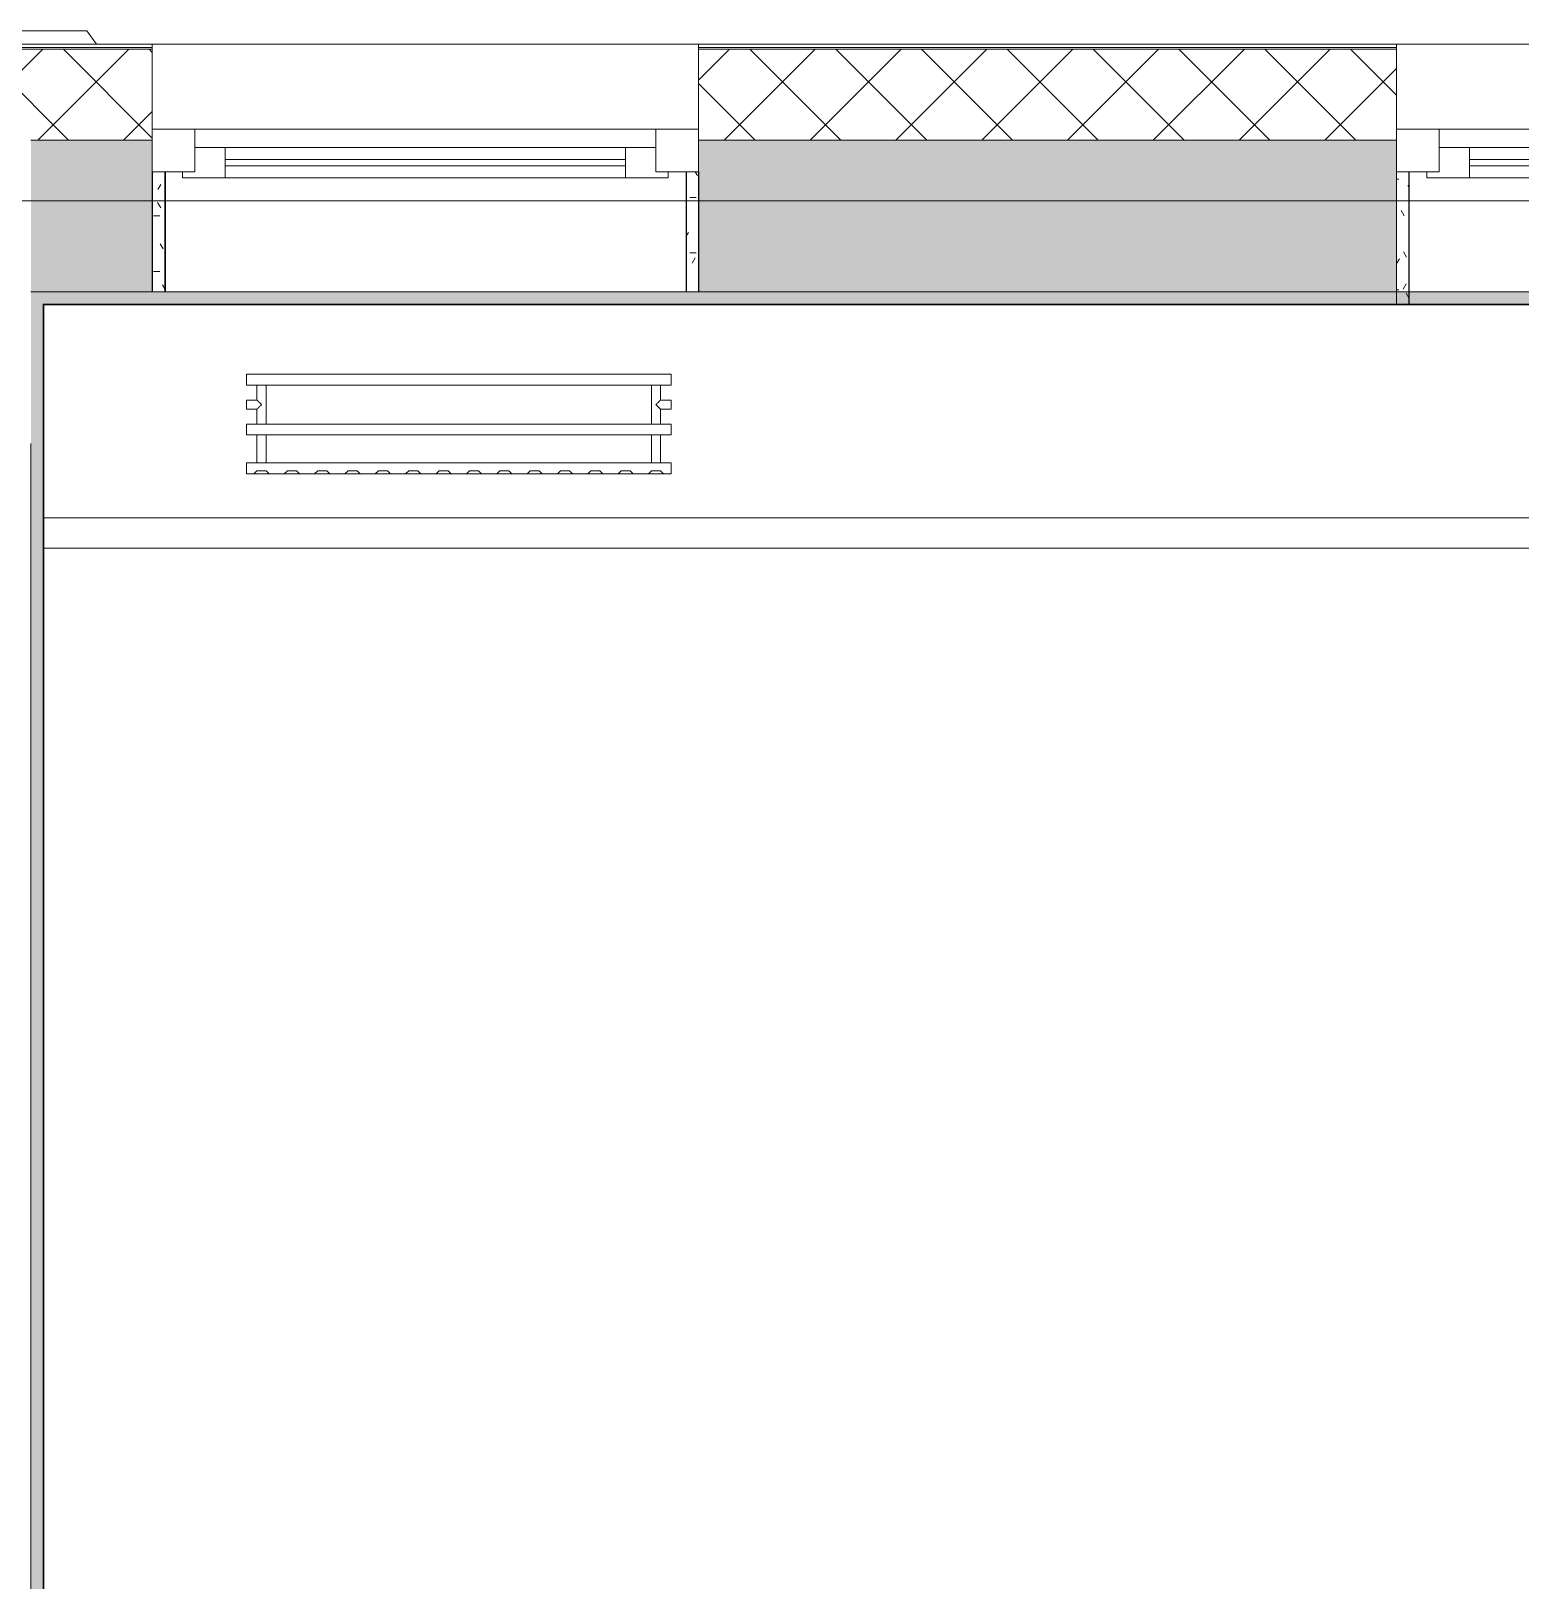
# Model space of a CAD drawing. Header units: millimetres. Extents: x -6228 to 200708, y -8553 to 29014.
# Drawn here: x 161994 to 164448, y 19027 to 21580 of the extents above; entities that cross this region are included whole.
import ezdxf

# ---------------------------------------------------------------- set-up
doc = ezdxf.new("R2010")
doc.units = ezdxf.units.MM
doc.linetypes.add('200_ШТРИХ__ш1_п0_6_', pattern=[800, 500, -300])
doc.linetypes.add('Осевая', pattern=[15875, 3175, -2381.25, 7937.5, -2381.25])
for name, color, linetype, lineweight in [('A-DETL-MBND-1', 7, '200_ШТРИХ__ш1_п0_6_', 9), ('A-GLAZ-2', 7, 'Continuous', 9), ('A-WALL-3', 7, 'Continuous', 9), ('A-WALL-4', 7, 'Continuous', 13), ('I-WALL-6', 7, 'Continuous', 9), ('M-EQPM-2', 7, 'Continuous', 9), ('Оси-2', 7, 'Осевая', 9)]:
    doc.layers.add(name, color=color, linetype=linetype, lineweight=lineweight)
doc.layers.add('I-WALL-8', color=9, linetype='Continuous', lineweight=9, true_color=0x808080)
pattern_1 = [(0, (50944.32, 0), (121.92, 30.48), [10.058, -81.382, 10.058, -81.382, -487.68]), (0, (50944.32, 0), (121.92, 30.48), [-182.88, 10.058, -172.822, 10.058, -81.382, -213.36]), (0, (50944.32, 0), (121.92, 30.48), [-457.2, 10.058, -50.902, 10.058, -142.342]), (120, (50990.04, 15.24), (-87.356454, 90.345817), [10.058, -81.382, 10.058, -81.382, -487.68]), (120, (50990.04, 15.24), (-87.356454, 90.345817), [-182.88, 10.058, -172.822, 10.058, -81.382, -213.36]), (120, (50990.04, 15.24), (-87.356454, 90.345817), [-457.2, 10.058, -50.902, 10.058, -142.342]), (240, (51005.28, 76.2), (-34.563546, -120.825817), [10.058, -81.382, 10.058, -81.382, -487.68]), (240, (51005.28, 76.2), (-34.563546, -120.825817), [-182.88, 10.058, -172.822, 10.058, -81.382, -213.36]), (240, (51005.28, 76.2), (-34.563546, -120.825817), [-457.2, 10.058, -50.902, 10.058, -142.342])]

# ---------------------------------------------------------------- blocks, each defined once
blk = doc.blocks.new('120_Окно_СКБ_1Ст - 120_Окно_СКБ_1Ст 900х2500_h_ с форточкой-V161-План зашивки приборов отопления в осях 2 этажа 23-33')
at = {"layer": 'A-GLAZ-2'}
for p, q in [((-450, -127), (-450, -57)), ((-450, -57), (-380, -57)), ((450, -57), (-450, -57)), ((-380, -57), (-380, -127)), ((380, -127), (380, -57)), ((380, -57), (450, -57)), ((450, -57), (450, -127)), ((380, -87), (-380, -87)), ((-380, -87), (-380, -127)), ((-330, -137), (-330, -87)), ((330, -137), (330, -87)), ((380, -127), (380, -87)), ((-380, -127), (-450, -127)), ((-429.6, -127), (-400, -127)), ((-380, -127), (-400, -127)), ((-400, -127), (-400, -137)), ((-330, -107), (330, -107)), ((330, -117), (-330, -117)), ((450, -127), (380, -127)), ((400, -127), (380, -127)), ((400, -127), (430.4, -127)), ((400, -137), (400, -127)), ((-400, -137), (400, -137)), ((400, -137), (-400, -137))]:
    blk.add_line(p, q, dxfattribs=at)
blk = doc.blocks.new('120_Окно_СКБ_2Ст_Фрамуга сверху - 120_Окно_СКБ_2Ст_2300х2500_h_ ДОО-23103760-План зашивки приборов отопления в осях 2 этажа 23-33')
at = {"layer": 'A-GLAZ-2'}
for p, q in [((-1150, -127), (-1150, -57)), ((-1150, -57), (-1080, -57)), ((1150, -57), (-1150, -57)), ((-1080, -57), (-1080, -127)), ((-1080, -57), (1080, -57)), ((520, -127), (520, -57)), ((520, -57), (590, -57)), ((590, -57), (590, -127)), ((1080, -127), (1080, -57)), ((1080, -57), (1150, -57)), ((1150, -57), (1150, -127)), ((520, -87), (-1080, -87)), ((-1080, -87), (-1080, -127)), ((-1030, -137), (-1030, -87)), ((470, -137), (470, -87)), ((520, -127), (520, -87)), ((1080, -87), (590, -87)), ((590, -87), (590, -127)), ((640, -137), (640, -87)), ((1030, -137), (1030, -87)), ((1080, -127), (1080, -87)), ((-1080, -127), (-1150, -127)), ((-1130, -127), (-1100, -127)), ((-1080, -127), (-1100, -127)), ((-1100, -127), (-1100, -137)), ((-1030, -107), (470, -107)), ((470, -117), (-1030, -117)), ((590, -127), (520, -127)), ((540, -127), (520, -127)), ((540, -127), (570, -127)), ((540, -127), (570, -127)), ((540, -137), (540, -127)), ((590, -127), (570, -127)), ((570, -127), (570, -137)), ((640, -107), (1030, -107)), ((1030, -117), (640, -117)), ((1150, -127), (1080, -127)), ((1100, -127), (1080, -127)), ((1100, -127), (1130, -127)), ((1100, -137), (1100, -127)), ((-1100, -137), (540, -137)), ((540, -137), (-1100, -137)), ((570, -137), (1100, -137)), ((1100, -137), (570, -137))]:
    blk.add_line(p, q, dxfattribs=at)
blk = doc.blocks.new('radiator_prado_classic_z_tip_30_po exemplyaru - Classic Z Тип 30-300-31134001-План зашивки приборов отопления в осях 2 этажа 23-33')
at = {"layer": 'M-EQPM-2'}
for p, q in [((0, 228), (0, 210)), ((700, 228), (0, 228)), ((0, 210), (0, 228)), ((0, 228), (12.5, 228)), ((0, 210), (700, 210)), ((17.5, 210), (0, 210)), ((12.5, 228), (37.5, 228)), ((37.5, 228), (12.5, 228)), ((12.5, 228), (37.5, 228)), ((12.5, 228), (17.5, 223)), ((12.5, 228), (17.5, 223)), ((32.5, 223), (17.5, 223)), ((17.5, 223), (32.5, 223)), ((17.5, 210), (17.5, 164)), ((17.5, 210), (17.5, 164)), ((17.8, 210), (17.5, 210)), ((17.5, 210), (32.5, 210)), ((17.8, 210), (17.5, 210)), ((17.5, 210), (19.7, 210)), ((23.1, 210), (17.8, 210)), ((26.9, 210), (17.8, 210)), ((31.5, 210), (18.5, 210)), ((19.7, 210), (28.8, 210)), ((30.3, 210), (23.1, 210)), ((32.5, 210), (26.9, 210)), ((28.8, 210), (32.5, 210)), ((32.5, 210), (30.3, 210)), ((32.5, 223), (37.5, 228)), ((37.5, 228), (32.5, 223)), ((32.5, 164), (32.5, 210)), ((32.5, 164), (32.5, 210)), ((667.5, 210), (32.5, 210)), ((37.6, 228), (62.5, 228)), ((62.5, 228), (87.5, 228)), ((87.5, 228), (62.5, 228)), ((62.5, 228), (87.5, 228)), ((62.5, 228), (67.5, 223)), ((62.5, 228), (67.5, 223)), ((82.5, 223), (67.5, 223)), ((67.5, 223), (82.5, 223)), ((82.5, 223), (87.5, 228)), ((87.5, 228), (82.5, 223)), ((87.5, 228), (112.5, 228)), ((112.5, 228), (137.5, 228)), ((137.5, 228), (112.5, 228)), ((112.5, 228), (137.5, 228)), ((112.5, 228), (117.5, 223)), ((112.5, 228), (117.5, 223)), ((132.5, 223), (117.5, 223)), ((117.5, 223), (132.5, 223)), ((132.5, 223), (137.5, 228)), ((137.5, 228), (132.5, 223)), ((137.5, 228), (162.5, 228)), ((162.5, 228), (187.5, 228)), ((187.5, 228), (162.5, 228)), ((162.5, 228), (187.5, 228)), ((162.5, 228), (167.5, 223)), ((162.5, 228), (167.5, 223)), ((182.5, 223), (167.5, 223)), ((167.5, 223), (182.5, 223)), ((182.5, 223), (187.5, 228)), ((187.5, 228), (182.5, 223)), ((187.5, 228), (212.5, 228)), ((212.5, 228), (237.5, 228)), ((237.5, 228), (212.5, 228)), ((212.5, 228), (237.5, 228)), ((212.5, 228), (217.5, 223)), ((212.5, 228), (217.5, 223)), ((232.5, 223), (217.5, 223)), ((217.5, 223), (232.5, 223)), ((232.5, 223), (237.5, 228)), ((237.5, 228), (232.5, 223)), ((237.5, 228), (262.5, 228)), ((262.5, 228), (287.5, 228)), ((287.5, 228), (262.5, 228)), ((262.5, 228), (287.5, 228)), ((262.5, 228), (267.5, 223)), ((262.5, 228), (267.5, 223)), ((282.5, 223), (267.5, 223)), ((267.5, 223), (282.5, 223)), ((282.5, 223), (287.5, 228)), ((287.5, 228), (282.5, 223)), ((287.5, 228), (312.5, 228)), ((312.5, 228), (337.5, 228)), ((337.5, 228), (312.5, 228)), ((312.5, 228), (337.5, 228)), ((312.5, 228), (317.5, 223)), ((312.5, 228), (317.5, 223)), ((332.5, 223), (317.5, 223)), ((317.5, 223), (332.5, 223)), ((332.5, 223), (337.5, 228)), ((337.5, 228), (332.5, 223)), ((337.5, 228), (362.5, 228)), ((362.5, 228), (387.5, 228)), ((387.5, 228), (362.5, 228)), ((362.5, 228), (387.5, 228)), ((362.5, 228), (367.5, 223)), ((362.5, 228), (367.5, 223)), ((382.5, 223), (367.5, 223)), ((367.5, 223), (382.5, 223)), ((382.5, 223), (387.5, 228)), ((387.5, 228), (382.5, 223)), ((387.5, 228), (412.5, 228)), ((412.5, 228), (437.5, 228)), ((437.5, 228), (412.5, 228)), ((412.5, 228), (437.5, 228)), ((412.5, 228), (417.5, 223)), ((412.5, 228), (417.5, 223)), ((432.5, 223), (417.5, 223)), ((417.5, 223), (432.5, 223)), ((432.5, 223), (437.5, 228)), ((437.5, 228), (432.5, 223)), ((437.5, 228), (462.5, 228)), ((462.5, 228), (487.5, 228)), ((487.5, 228), (462.5, 228)), ((462.5, 228), (487.5, 228)), ((462.5, 228), (467.5, 223)), ((462.5, 228), (467.5, 223)), ((482.5, 223), (467.5, 223)), ((467.5, 223), (482.5, 223)), ((482.5, 223), (487.5, 228)), ((487.5, 228), (482.5, 223)), ((487.5, 228), (512.5, 228)), ((512.5, 228), (537.5, 228)), ((537.5, 228), (512.5, 228)), ((512.5, 228), (537.5, 228)), ((512.5, 228), (517.5, 223)), ((512.5, 228), (517.5, 223)), ((532.5, 223), (517.5, 223)), ((517.5, 223), (532.5, 223)), ((532.5, 223), (537.5, 228)), ((537.5, 228), (532.5, 223)), ((537.5, 228), (562.5, 228)), ((562.5, 228), (587.5, 228)), ((587.5, 228), (562.5, 228)), ((562.5, 228), (587.5, 228)), ((562.5, 228), (567.5, 223)), ((562.5, 228), (567.5, 223)), ((582.5, 223), (567.5, 223)), ((567.5, 223), (582.5, 223)), ((582.5, 223), (587.5, 228)), ((587.5, 228), (582.5, 223)), ((587.5, 228), (612.5, 228)), ((612.5, 228), (637.5, 228)), ((637.5, 228), (612.5, 228)), ((612.5, 228), (637.5, 228)), ((612.5, 228), (617.5, 223)), ((612.5, 228), (617.5, 223)), ((632.5, 223), (617.5, 223)), ((617.5, 223), (632.5, 223)), ((632.5, 223), (637.5, 228)), ((637.5, 228), (632.5, 223)), ((637.5, 228), (662.5, 228)), ((662.5, 228), (687.5, 228)), ((687.5, 228), (662.5, 228)), ((662.5, 228), (687.5, 228)), ((662.5, 228), (667.5, 223)), ((662.5, 228), (667.5, 223)), ((682.5, 223), (667.5, 223)), ((667.5, 223), (682.5, 223)), ((667.5, 210), (667.5, 164)), ((667.5, 210), (667.5, 164)), ((669.7, 210), (667.5, 210)), ((667.5, 210), (682.5, 210)), ((682.5, 210), (667.5, 210)), ((667.5, 210), (667.8, 210)), ((667.8, 210), (668.5, 210)), ((668.5, 210), (682.5, 210)), ((681.5, 210), (668.5, 210)), ((682.5, 210), (669.7, 210)), ((682.5, 223), (687.5, 228)), ((687.5, 228), (682.5, 223)), ((682.5, 164), (682.5, 210)), ((682.5, 164), (682.5, 210)), ((700, 210), (682.5, 210)), ((687.5, 228), (700, 228)), ((700, 210), (700, 228)), ((700, 228), (700, 210)), ((700, 164), (0, 164)), ((0, 164), (0, 146)), ((0, 146), (0, 164)), ((0, 164), (17.5, 164)), ((17.8, 164), (17.5, 164)), ((17.5, 164), (32.2, 164)), ((17.8, 164), (17.5, 164)), ((17.5, 164), (32.5, 164)), ((25, 164), (17.8, 164)), ((32.5, 164), (17.8, 164)), ((18.5, 164), (31.5, 164)), ((31.5, 164), (25, 164)), ((32.5, 164), (31.5, 164)), ((32.2, 164), (32.5, 164)), ((32.5, 164), (667.5, 164)), ((682.2, 164), (667.5, 164)), ((667.5, 164), (682.5, 164)), ((682.5, 164), (667.5, 164)), ((667.5, 164), (673.1, 164)), ((668.5, 164), (681.5, 164)), ((673.1, 164), (682.5, 164)), ((682.5, 164), (682.2, 164)), ((682.5, 164), (700, 164)), ((700, 146), (700, 164)), ((700, 164), (700, 146)), ((0, 146), (700, 146)), ((17.5, 146), (0, 146)), ((17.5, 146), (17.5, 121.5)), ((17.5, 146), (17.5, 121.5)), ((17.5, 146), (19.7, 146)), ((25, 146), (17.5, 146)), ((17.5, 146), (32.2, 146)), ((32.5, 146), (17.5, 146)), ((31.5, 146), (18.5, 146)), ((19.7, 146), (26.9, 146)), ((31.5, 146), (25, 146)), ((26.9, 146), (32.5, 146)), ((32.5, 146), (31.5, 146)), ((32.2, 146), (32.5, 146)), ((32.5, 82), (32.5, 146)), ((32.5, 82), (32.5, 146)), ((667.5, 146), (32.5, 146)), ((667.5, 146), (667.5, 82)), ((667.5, 146), (667.5, 82)), ((667.5, 146), (668.5, 146)), ((682.5, 146), (667.5, 146)), ((667.5, 146), (682.5, 146)), ((680.3, 146), (667.5, 146)), ((668.5, 146), (671.2, 146)), ((681.5, 146), (668.5, 146)), ((671.2, 146), (681.5, 146)), ((682.5, 146), (680.3, 146)), ((681.5, 146), (682.5, 146)), ((682.5, 121.5), (682.5, 146)), ((682.5, 121.5), (682.5, 146)), ((700, 146), (682.5, 146)), ((17.5, 121.5), (0, 121.5)), ((17.5, 121.5), (0, 121.5)), ((0, 121.5), (0, 121.2)), ((0, 106.5), (0, 121.5)), ((0, 121.2), (0, 112.1)), ((0, 121.2), (0, 120.5)), ((0, 120.5), (0, 121.2)), ((0, 121.2), (0, 121.2)), ((0, 120.5), (0, 119.3)), ((0, 119.3), (0, 120.5)), ((0, 119.3), (0, 117.8)), ((0, 117.8), (0, 119.3)), ((0, 117.8), (0, 115.9)), ((0, 115.9), (0, 117.8)), ((0, 115.9), (0, 114)), ((0, 114), (0, 115.9)), ((0, 114), (0, 112.1)), ((0, 112.1), (0, 114)), ((0, 112.1), (0, 106.8)), ((0, 112.1), (0, 110.2)), ((0, 110.2), (0, 112.1)), ((0, 110.2), (0, 108.7)), ((0, 108.7), (0, 110.2)), ((0, 108.7), (0, 106.8)), ((0, 106.8), (0, 108.7)), ((0, 106.8), (0, 106.5)), ((0, 106.8), (0, 106.8)), ((0, 106.5), (17.5, 106.5)), ((0, 106.5), (17.5, 106.5)), ((17.5, 106.5), (17.5, 82)), ((17.5, 106.5), (17.5, 82)), ((700, 121.5), (682.5, 121.5)), ((700, 121.5), (682.5, 121.5)), ((682.5, 82), (682.5, 106.5)), ((682.5, 106.5), (700, 106.5)), ((682.5, 82), (682.5, 106.5)), ((682.5, 106.5), (700, 106.5)), ((700, 121.5), (700, 106.5)), ((700, 121.2), (700, 121.5)), ((700, 121.5), (700, 121.2)), ((700, 121.2), (700, 121.5)), ((700, 120.5), (700, 121.2)), ((700, 121.2), (700, 106.8)), ((700, 112.1), (700, 121.2)), ((700, 106.8), (700, 120.5)), ((700, 106.8), (700, 112.1)), ((700, 106.5), (700, 106.8)), ((700, 106.8), (700, 106.5)), ((700, 106.5), (700, 106.8)), ((700, 82), (0, 82)), ((0, 82), (0, 64)), ((0, 64), (0, 82)), ((0, 82), (17.5, 82)), ((32.5, 82), (17.5, 82)), ((17.5, 82), (23.1, 82)), ((17.8, 82), (17.5, 82)), ((17.5, 82), (32.5, 82)), ((32.5, 82), (17.8, 82)), ((18.5, 82), (31.5, 82)), ((23.1, 82), (32.2, 82)), ((32.2, 82), (32.5, 82)), ((32.5, 82), (667.5, 82)), ((669.7, 82), (667.5, 82)), ((667.5, 82), (682.5, 82)), ((682.5, 82), (667.5, 82)), ((667.5, 82), (682.5, 82)), ((668.5, 82), (681.5, 82)), ((682.5, 82), (669.7, 82)), ((682.5, 82), (700, 82)), ((700, 64), (700, 82)), ((700, 82), (700, 64)), ((700, 64), (0, 64)), ((0, 64), (700, 64))]:
    blk.add_line(p, q, dxfattribs=at)
for points, knots in [([(17.8, 121.2), (17.7, 121.3), (17.7, 121.3), (17.5, 121.5), (17.5, 121.5), (17.5, 121.5)], [0.8571429, 0.8571429, 0.8571429, 0.8571429, 0.8928571, 0.9285714, 1, 1, 1, 1]), ([(17.5, 121.5), (17.5, 121.5), (17.5, 121.5), (17.7, 121.3), (17.7, 121.3), (17.8, 121.2)], [0, 0, 0, 0, 0.0714286, 0.1071429, 0.1428571, 0.1428571, 0.1428571, 0.1428571]), ([(17.5, 121.5), (17.5, 121.5), (17.5, 121.5), (17.7, 121.3), (17.7, 121.3), (17.8, 121.2)], [0, 0, 0, 0, 0.0714286, 0.1071429, 0.1428571, 0.1428571, 0.1428571, 0.1428571]), ([(25, 114), (24.5, 114.5), (23.6, 115.4), (22.4, 116.6), (21.6, 117.4), (21.1, 117.9), (20.8, 118.2), (20.5, 118.5), (20.2, 118.8), (19.8, 119.1), (19.6, 119.4), (19.3, 119.7), (19, 120), (18.7, 120.3), (18.5, 120.5), (18.3, 120.7), (18.1, 120.9), (17.9, 121.1), (17.8, 121.2), (17.7, 121.3), (17.5, 121.5), (17.5, 121.5), (17.5, 121.5)], [0, 0, 0, 0, 0.142857, 0.285714, 0.357143, 0.392857, 0.428571, 0.464286, 0.5, 0.535714, 0.571429, 0.607143, 0.642857, 0.678571, 0.714286, 0.75, 0.785714, 0.821429, 0.857143, 0.892857, 0.928571, 1, 1, 1, 1]), ([(17.5, 106.5), (17.5, 106.5), (17.5, 106.5), (17.7, 106.7), (17.8, 106.8), (17.9, 106.9), (18.1, 107.1), (18.3, 107.3), (18.5, 107.5), (18.7, 107.7), (19, 108), (19.3, 108.3), (19.6, 108.6), (19.8, 108.9), (20.3, 109.3), (20.7, 109.7), (21.1, 110.1), (21.6, 110.6), (22.4, 111.4), (23.6, 112.6), (24.5, 113.5), (25, 114)], [0, 0, 0, 0, 0.071429, 0.107143, 0.142857, 0.178571, 0.214286, 0.25, 0.285714, 0.321429, 0.357143, 0.392857, 0.428571, 0.464286, 0.5, 0.571429, 0.607143, 0.642857, 0.714286, 0.857143, 1, 1, 1, 1]), ([(17.5, 106.5), (17.5, 106.5), (17.5, 106.5), (17.7, 106.7), (17.7, 106.7), (17.8, 106.8)], [0, 0, 0, 0, 0.0714286, 0.1071429, 0.1428571, 0.1428571, 0.1428571, 0.1428571]), ([(17.8, 106.8), (17.7, 106.7), (17.7, 106.7), (17.5, 106.5), (17.5, 106.5), (17.5, 106.5)], [0.8571429, 0.8571429, 0.8571429, 0.8571429, 0.8928571, 0.9285714, 1, 1, 1, 1]), ([(17.8, 106.8), (17.7, 106.7), (17.7, 106.7), (17.5, 106.5), (17.5, 106.5), (17.5, 106.5)], [0.8571429, 0.8571429, 0.8571429, 0.8571429, 0.8928571, 0.9285714, 1, 1, 1, 1]), ([(22.1, 111.1), (21.9, 110.9), (21.6, 110.6), (21.1, 110.1), (20.8, 109.8), (20.5, 109.5), (20.2, 109.2), (19.8, 108.9), (19.6, 108.6), (19.3, 108.3), (19, 108), (18.7, 107.7), (18.5, 107.5), (18.3, 107.3), (18.1, 107.1), (17.9, 106.9), (17.8, 106.8), (17.8, 106.8)], [0.2857143, 0.2857143, 0.2857143, 0.2857143, 0.3571429, 0.3928571, 0.4285714, 0.4642857, 0.5, 0.5357143, 0.5714286, 0.6071429, 0.6428571, 0.6785714, 0.7142857, 0.75, 0.7857143, 0.8214286, 0.8571429, 0.8571429, 0.8571429, 0.8571429]), ([(17.8, 106.8), (17.8, 106.8), (17.9, 106.9), (18.1, 107.1), (18.3, 107.3), (18.5, 107.5), (18.7, 107.7), (19, 108), (19.3, 108.3), (19.6, 108.6), (19.9, 108.8), (20.3, 109.3), (20.6, 109.6), (20.8, 109.8)], [0.1428571, 0.1428571, 0.1428571, 0.1428571, 0.1785714, 0.2142857, 0.25, 0.2857143, 0.3214286, 0.3571429, 0.3928571, 0.4285714, 0.4642857, 0.5, 0.5714286, 0.5714286, 0.5714286, 0.5714286]), ([(19.6, 119.4), (19.7, 119.3), (19.9, 119.2), (20.3, 118.7), (20.6, 118.4), (20.8, 118.2)], [0.4285714, 0.4285714, 0.4285714, 0.4285714, 0.4642857, 0.5, 0.5714286, 0.5714286, 0.5714286, 0.5714286]), ([(19.6, 119.4), (19.7, 119.3), (19.8, 119.1), (20.3, 118.7), (20.6, 118.4), (20.8, 118.2)], [0.4285714, 0.4285714, 0.4285714, 0.4285714, 0.4642857, 0.5, 0.5714286, 0.5714286, 0.5714286, 0.5714286]), ([(22.1, 116.9), (21.9, 117.1), (21.6, 117.4), (21.1, 117.9), (20.9, 118.1), (20.8, 118.2)], [0.2857143, 0.2857143, 0.2857143, 0.2857143, 0.3571429, 0.3928571, 0.4285714, 0.4285714, 0.4285714, 0.4285714]), ([(20.8, 118.2), (20.9, 118.1), (21.1, 117.9), (21.6, 117.4), (21.9, 117.1), (22.1, 116.9)], [0.5714286, 0.5714286, 0.5714286, 0.5714286, 0.6071429, 0.6428571, 0.7142857, 0.7142857, 0.7142857, 0.7142857]), ([(20.8, 118.2), (20.9, 118.1), (21.1, 117.9), (21.6, 117.4), (21.9, 117.1), (22.1, 116.9)], [0.5714286, 0.5714286, 0.5714286, 0.5714286, 0.6071429, 0.6428571, 0.7142857, 0.7142857, 0.7142857, 0.7142857]), ([(20.8, 109.8), (20.9, 109.9), (21.1, 110.1), (21.6, 110.6), (21.9, 110.9), (22.1, 111.1)], [0.5714286, 0.5714286, 0.5714286, 0.5714286, 0.6071429, 0.6428571, 0.7142857, 0.7142857, 0.7142857, 0.7142857]), ([(22.1, 111.1), (21.9, 110.9), (21.6, 110.6), (21.1, 110.1), (20.9, 109.9), (20.8, 109.8)], [0.2857143, 0.2857143, 0.2857143, 0.2857143, 0.3571429, 0.3928571, 0.4285714, 0.4285714, 0.4285714, 0.4285714]), ([(675, 114), (675.5, 114.5), (676.4, 115.4), (677.6, 116.6), (678.4, 117.4), (678.9, 117.9), (679.2, 118.2), (679.5, 118.5), (679.8, 118.8), (680.1, 119.2), (680.4, 119.4), (680.7, 119.7), (681, 120), (681.3, 120.3), (681.5, 120.5), (681.7, 120.7), (681.9, 120.9), (682.1, 121.1), (682.2, 121.2), (682.3, 121.3), (682.5, 121.5), (682.5, 121.5), (682.5, 121.5)], [0, 0, 0, 0, 0.142857, 0.285714, 0.357143, 0.392857, 0.428571, 0.464286, 0.5, 0.535714, 0.571429, 0.607143, 0.642857, 0.678571, 0.714286, 0.75, 0.785714, 0.821429, 0.857143, 0.892857, 0.928571, 1, 1, 1, 1]), ([(682.5, 106.5), (682.5, 106.5), (682.5, 106.5), (682.3, 106.7), (682.2, 106.8), (682.1, 106.9), (681.9, 107.1), (681.7, 107.3), (681.5, 107.5), (681.3, 107.7), (681, 108), (680.7, 108.3), (680.4, 108.6), (680.1, 108.8), (679.7, 109.3), (679.3, 109.7), (678.9, 110.1), (678.4, 110.6), (677.6, 111.4), (676.4, 112.6), (675.5, 113.5), (675, 114)], [0, 0, 0, 0, 0.071429, 0.107143, 0.142857, 0.178571, 0.214286, 0.25, 0.285714, 0.321429, 0.357143, 0.392857, 0.428571, 0.464286, 0.5, 0.571429, 0.607143, 0.642857, 0.714286, 0.857143, 1, 1, 1, 1]), ([(682.2, 121.2), (682.2, 121.2), (682.1, 121.1), (681.9, 120.9), (681.7, 120.7), (681.5, 120.5), (681.3, 120.3), (681, 120), (680.7, 119.7), (680.4, 119.4), (680.1, 119.2), (679.7, 118.7), (679.3, 118.3), (678.9, 117.9), (678.4, 117.4), (677.6, 116.6), (676.9, 115.9), (676.4, 115.4)], [0.1428571, 0.1428571, 0.1428571, 0.1428571, 0.1785714, 0.2142857, 0.25, 0.2857143, 0.3214286, 0.3571429, 0.3928571, 0.4285714, 0.4642857, 0.5, 0.5714286, 0.6071429, 0.6428571, 0.7142857, 0.8571429, 0.8571429, 0.8571429, 0.8571429]), ([(676.4, 115.4), (676.9, 115.9), (677.6, 116.6), (678.4, 117.4), (678.9, 117.9), (679.2, 118.2), (679.5, 118.5), (679.8, 118.8), (680.1, 119.2), (680.4, 119.4), (680.7, 119.7), (681, 120), (681.3, 120.3), (681.5, 120.5), (681.7, 120.7), (681.9, 120.9), (682.1, 121.1), (682.2, 121.2), (682.2, 121.2)], [0.1428571, 0.1428571, 0.1428571, 0.1428571, 0.2857143, 0.3571429, 0.3928571, 0.4285714, 0.4642857, 0.5, 0.5357143, 0.5714286, 0.6071429, 0.6428571, 0.6785714, 0.7142857, 0.75, 0.7857143, 0.8214286, 0.8571429, 0.8571429, 0.8571429, 0.8571429]), ([(679.2, 118.2), (679.1, 118.1), (678.9, 117.9), (678.4, 117.4), (678.1, 117.1), (677.9, 116.9)], [0.5714286, 0.5714286, 0.5714286, 0.5714286, 0.6071429, 0.6428571, 0.7142857, 0.7142857, 0.7142857, 0.7142857]), ([(677.9, 111.1), (678.1, 110.9), (678.4, 110.6), (678.9, 110.1), (679.2, 109.8), (679.5, 109.5), (679.8, 109.2), (680.1, 108.8), (680.4, 108.6), (680.7, 108.3), (681, 108), (681.3, 107.7), (681.5, 107.5), (681.7, 107.3), (681.9, 107.1), (682.1, 106.9), (682.2, 106.8), (682.2, 106.8)], [0.2857143, 0.2857143, 0.2857143, 0.2857143, 0.3571429, 0.3928571, 0.4285714, 0.4642857, 0.5, 0.5357143, 0.5714286, 0.6071429, 0.6428571, 0.6785714, 0.7142857, 0.75, 0.7857143, 0.8214286, 0.8571429, 0.8571429, 0.8571429, 0.8571429]), ([(677.9, 111.1), (678.1, 110.9), (678.4, 110.6), (678.9, 110.1), (679.2, 109.8), (679.5, 109.5), (679.8, 109.2), (680.1, 108.8), (680.4, 108.6), (680.7, 108.3), (681, 108), (681.3, 107.7), (681.5, 107.5), (681.7, 107.3), (681.9, 107.1), (682.1, 106.9), (682.2, 106.8), (682.2, 106.8)], [0.2857143, 0.2857143, 0.2857143, 0.2857143, 0.3571429, 0.3928571, 0.4285714, 0.4642857, 0.5, 0.5357143, 0.5714286, 0.6071429, 0.6428571, 0.6785714, 0.7142857, 0.75, 0.7857143, 0.8214286, 0.8571429, 0.8571429, 0.8571429, 0.8571429]), ([(680.4, 108.6), (680.3, 108.7), (680.1, 108.8), (679.7, 109.3), (679.3, 109.7), (678.9, 110.1), (678.4, 110.6), (678.1, 110.9), (677.9, 111.1)], [0.4285714, 0.4285714, 0.4285714, 0.4285714, 0.4642857, 0.5, 0.5714286, 0.6071429, 0.6428571, 0.7142857, 0.7142857, 0.7142857, 0.7142857]), ([(682.2, 121.2), (682.2, 121.2), (682.1, 121.1), (681.9, 120.9), (681.7, 120.7), (681.5, 120.5), (681.3, 120.3), (681, 120), (680.7, 119.7), (680.4, 119.4), (680.1, 119.2), (679.7, 118.7), (679.4, 118.4), (679.2, 118.2)], [0.1428571, 0.1428571, 0.1428571, 0.1428571, 0.1785714, 0.2142857, 0.25, 0.2857143, 0.3214286, 0.3571429, 0.3928571, 0.4285714, 0.4642857, 0.5, 0.5714286, 0.5714286, 0.5714286, 0.5714286]), ([(682.5, 121.5), (682.5, 121.5), (682.5, 121.5), (682.3, 121.3), (682.3, 121.3), (682.2, 121.2)], [0, 0, 0, 0, 0.0714286, 0.1071429, 0.1428571, 0.1428571, 0.1428571, 0.1428571]), ([(682.5, 121.5), (682.5, 121.5), (682.5, 121.5), (682.3, 121.3), (682.3, 121.3), (682.2, 121.2)], [0, 0, 0, 0, 0.0714286, 0.1071429, 0.1428571, 0.1428571, 0.1428571, 0.1428571]), ([(682.2, 121.2), (682.3, 121.3), (682.3, 121.3), (682.5, 121.5), (682.5, 121.5), (682.5, 121.5)], [0.8571429, 0.8571429, 0.8571429, 0.8571429, 0.8928571, 0.9285714, 1, 1, 1, 1]), ([(682.2, 106.8), (682.3, 106.7), (682.3, 106.7), (682.5, 106.5), (682.5, 106.5), (682.5, 106.5)], [0.8571429, 0.8571429, 0.8571429, 0.8571429, 0.8928571, 0.9285714, 1, 1, 1, 1]), ([(682.2, 106.8), (682.3, 106.7), (682.3, 106.7), (682.5, 106.5), (682.5, 106.5), (682.5, 106.5)], [0.8571429, 0.8571429, 0.8571429, 0.8571429, 0.8928571, 0.9285714, 1, 1, 1, 1]), ([(682.5, 106.5), (682.5, 106.5), (682.5, 106.5), (682.3, 106.7), (682.3, 106.7), (682.2, 106.8)], [0, 0, 0, 0, 0.0714286, 0.1071429, 0.1428571, 0.1428571, 0.1428571, 0.1428571])]:
    blk.add_open_spline(points, degree=3, knots=knots, dxfattribs=at)
for points in [[(20.8, 118.2), (20.7, 118.3), (20.5, 118.5), (20.2, 118.8), (19.9, 119.2), (19.6, 119.4), (19.3, 119.7), (19, 120), (18.7, 120.3), (18.5, 120.5), (18.3, 120.7), (18.1, 120.9), (17.9, 121.1), (17.8, 121.2), (17.8, 121.2)], [(17.8, 121.2), (17.8, 121.2), (17.9, 121.1), (18.1, 120.9), (18.3, 120.7), (18.5, 120.5), (18.7, 120.3), (19, 120), (19.3, 119.7), (19.5, 119.5), (19.6, 119.4)], [(17.8, 121.2), (17.8, 121.2), (17.9, 121.1), (18.1, 120.9), (18.3, 120.7), (18.5, 120.5), (18.7, 120.3), (19, 120), (19.3, 119.7), (19.5, 119.5), (19.6, 119.4)], [(20.8, 109.8), (20.7, 109.7), (20.5, 109.5), (20.2, 109.2), (19.9, 108.8), (19.6, 108.6), (19.3, 108.3), (19, 108), (18.7, 107.7), (18.5, 107.5), (18.3, 107.3), (18.1, 107.1), (17.9, 106.9), (17.8, 106.8), (17.8, 106.8)], [(23.6, 115.4), (23.1, 115.9), (22.6, 116.4), (22.1, 116.9)], [(22.1, 116.9), (22.6, 116.4), (23.1, 115.9), (23.6, 115.4)], [(22.1, 116.9), (22.6, 116.4), (23.1, 115.9), (23.6, 115.4)], [(25, 114), (24.5, 113.5), (23.6, 112.6), (22.6, 111.6), (22.1, 111.1)], [(22.1, 111.1), (22.6, 111.6), (23.1, 112.1), (23.6, 112.6)], [(23.6, 112.6), (23.1, 112.1), (22.6, 111.6), (22.1, 111.1)], [(25, 114), (24.5, 114.5), (24, 115), (23.6, 115.4)], [(23.6, 115.4), (24, 115), (24.5, 114.5), (25, 114)], [(23.6, 115.4), (24, 115), (24.5, 114.5), (25, 114)], [(23.6, 112.6), (24, 113), (24.5, 113.5), (25, 114)], [(25, 114), (24.5, 113.5), (24, 113), (23.6, 112.6)], [(676.4, 115.4), (676, 115), (675.5, 114.5), (675, 114)], [(676.4, 115.4), (676, 115), (675.5, 114.5), (675, 114)], [(675, 114), (675.5, 114.5), (676, 115), (676.4, 115.4)], [(675, 114), (675.5, 113.5), (676.4, 112.6), (677.4, 111.6), (677.9, 111.1)], [(675, 114), (675.5, 113.5), (676, 113), (676.4, 112.6)], [(677.9, 111.1), (677.4, 111.6), (676.4, 112.6), (675.5, 113.5), (675, 114)], [(677.9, 116.9), (677.4, 116.4), (676.9, 115.9), (676.4, 115.4)], [(676.4, 112.6), (676.9, 112.1), (677.4, 111.6), (677.9, 111.1)], [(682.2, 106.8), (682.2, 106.8), (682.1, 106.9), (681.9, 107.1), (681.7, 107.3), (681.5, 107.5), (681.3, 107.7), (681, 108), (680.7, 108.3), (680.5, 108.5), (680.4, 108.6)]]:
    blk.add_open_spline(points, degree=3, dxfattribs=at)

msp = doc.modelspace()

# ---------------------------------------------------------------- hatches: boundary and pattern name
at = {"layer": 'A-WALL-3'}
h = msp.add_hatch(dxfattribs=at)
h.set_pattern_fill('FP_141', color=256, style=0, pattern_type=2)
h.set_pattern_definition([(45, (50944.32, 0), (-70.71068, 70.71068), []), (135, (50944.32, 0), (-70.71068, -70.71068), [])])
h.paths.add_polyline_path([(176024.3, 21400), (176174.3, 21400), (176174.3, 21550), (171094.5, 21550), (171094.5, 21400), (175874.6, 21400)])
h.paths.add_polyline_path([(170013.1, 21400), (170194.5, 21400), (170194.5, 21550), (168844.8, 21550), (168844.8, 21400), (169361.8, 21400)])
h.paths.add_polyline_path([(167944.8, 21400), (167944.8, 21550), (166544.8, 21550), (166544.8, 21400), (167407.9, 21400)])
h.paths.add_polyline_path([(164151.5, 21400), (164244.8, 21400), (164244.8, 21550), (163094.3, 21550), (163094.3, 21400), (163500.2, 21400)])
h.paths.add_polyline_path([(161994.3, 21400), (162194.3, 21400), (162194.3, 21550), (160894.8, 21550), (160895.1, 21400), (161546.4, 21400)])
h.paths.add_polyline_path([(159994.8, 21400), (159994.8, 21550), (158694.8, 21550), (158694.8, 21400), (159592.5, 21400)])
h.paths.add_polyline_path([(157794.8, 21400), (157794.8, 21550), (156494.5, 21550), (156494.5, 21400), (157638.7, 21400)])
h.paths.add_polyline_path([(154194.5, 21400), (154194.5, 21550), (152994.3, 21550), (152994.3, 21400), (153731, 21400)])
h.paths.add_polyline_path([(152094.3, 21400), (152094.3, 21550), (147554.3, 21550), (147554.3, 21400), (151777.1, 21400)])
h.paths.add_polyline_path([(144254.3, 21400), (144254.3, 21550), (144004.3, 21550), (144004.3, 21400)])
at = {"layer": 'I-WALL-6'}
h = msp.add_hatch(dxfattribs=at)
h.set_pattern_fill('FP_142', color=256, style=0, pattern_type=2)
h.set_pattern_definition([(45, (50944.32, 0), (-57.024626, 57.024626), []), (45, (51001.345, 0), (-57.024626, 57.024626), [100.806, -20.161, 3.353, -16.808])])
h.paths.add_polyline_path([(171966.9, 21150), (172154.3, 21150), (172154.3, 21400), (171794.3, 21400), (171794.3, 21150)])
h.paths.add_polyline_path([(170194.5, 21150), (170194.5, 21400), (168844.8, 21400), (168844.8, 21150), (170013.1, 21150)])
h.paths.add_polyline_path([(167944.8, 21150), (167944.8, 21400), (167044.8, 21400), (167044.8, 21150), (167407.9, 21150)])
h.paths.add_polyline_path([(164244.8, 21150), (164244.8, 21400), (163094.3, 21400), (163094.3, 21150), (164151.5, 21150)])
h.paths.add_polyline_path([(161994.3, 21150), (162194.3, 21150), (162194.3, 21400), (161994.3, 21400), (161994.3, 21263.4)])
h.paths.add_polyline_path([(160895.1, 21150), (161294.3, 21150), (161294.3, 21400), (160894.8, 21400), (160894.8, 21150)])
h.paths.add_polyline_path([(159994.8, 21150), (159994.8, 21400), (158694.8, 21400), (158694.8, 21150), (159918.2, 21150)])
h.paths.add_polyline_path([(151504.3, 21150), (151524.3, 21150), (151524.3, 21400), (151504.3, 21400), (151504.3, 21263.4)])
h.paths.add_polyline_path([(157794.8, 21150), (157794.8, 21400), (156994.3, 21400), (156994.3, 21150), (157638.7, 21150)])
h.paths.add_polyline_path([(154056.6, 21150), (154194.5, 21150), (154194.5, 21400), (152994.3, 21400), (152994.3, 21150), (153731, 21150)])
h.paths.add_polyline_path([(151777.1, 21150), (152094.3, 21150), (152094.3, 21400), (151744.3, 21400), (151744.3, 21150)])
at = {"layer": 'I-WALL-8'}
h = msp.add_hatch(dxfattribs=at)
h.set_pattern_fill('FP_160', color=256, style=0, pattern_type=2)
h.set_pattern_definition(pattern_1)
h.paths.add_polyline_path([(162214.8, 21150), (162214.8, 21348), (162194.8, 21348), (162194.8, 21150), (162197.7, 21150)])
h = msp.add_hatch(dxfattribs=at)
h.set_pattern_fill('FP_160', color=256, style=0, pattern_type=2)
h.set_pattern_definition(pattern_1)
h.paths.add_polyline_path([(163094.8, 21150), (163094.8, 21348), (163074.8, 21348), (163074.8, 21150)])
h = msp.add_hatch(dxfattribs=at)
h.set_pattern_fill('FP_160', color=256, style=0, pattern_type=2)
h.set_pattern_definition(pattern_1)
h.paths.add_polyline_path([(164264.8, 21130), (164264.8, 21348), (164244.8, 21348), (164244.8, 21130)])
h = msp.add_hatch(dxfattribs=at)
h.set_pattern_fill('FP_160', color=256, style=0, pattern_type=2)
h.set_pattern_definition(pattern_1)
h.paths.add_polyline_path([(166431, 21130), (166524.8, 21130), (166524.8, 21150), (161994.3, 21150), (161994.3, 21130), (166105.4, 21130)])
h = msp.add_hatch(dxfattribs=at)
h.set_pattern_fill('FP_160', color=256, style=0, pattern_type=2)
h.set_pattern_definition(pattern_1)
h.paths.add_polyline_path([(161994.3, 13600), (162014.3, 13600), (162014.3, 21130), (161994.3, 21130), (161994.3, 13698.8)])

# ---------------------------------------------------------------- linework, layer by layer
at = {"layer": 'A-DETL-MBND-1'}
for p, q in [((147554.3, 21580), (162086.3, 21580)), ((162086.3, 21580), (162102.2, 21558))]:
    msp.add_line(p, q, dxfattribs=at)
at = {"layer": 'A-WALL-3'}
for p, q in [((167944.8, 21558), (157794.8, 21558)), ((162194.3, 21400), (162194.3, 21558)), ((163094.3, 21558), (163094.3, 21400)), ((164244.8, 21400), (164244.8, 21558))]:
    msp.add_line(p, q, dxfattribs=at)
at = {"layer": 'A-WALL-4'}
for p, q in [((162194.3, 21553), (160894.8, 21553)), ((162194.3, 21550), (160894.8, 21550)), ((164244.8, 21553), (163094.3, 21553)), ((164244.8, 21550), (163094.3, 21550)), ((162194.3, 21400), (161994.3, 21400)), ((164244.8, 21400), (163094.3, 21400)), ((161994.3, 21150), (162194.3, 21150)), ((162194.3, 21130), (162014.3, 21130)), ((161994.3, 13900), (161994.3, 20900))]:
    msp.add_line(p, q, dxfattribs=at)
at = {"layer": 'I-WALL-6'}
for p, q in [((162194.3, 21150), (162194.3, 21400)), ((163094.3, 21400), (163094.3, 21150)), ((164244.8, 21400), (164244.8, 21129)), ((162215.8, 21348), (162194.8, 21348)), ((162194.8, 21348), (162194.8, 21150)), ((162214.8, 21150), (162214.8, 21348)), ((162215.8, 21150), (162215.8, 21348)), ((163094.8, 21348), (163073.8, 21348)), ((163073.8, 21348), (163073.8, 21150)), ((163074.8, 21348), (163074.8, 21150)), ((163094.8, 21150), (163094.8, 21348)), ((164265.8, 21348), (164244.8, 21348)), ((164264.8, 21348), (164264.8, 21129)), ((164265.8, 21129), (164265.8, 21348)), ((166534.8, 21150), (162194.3, 21150)), ((162014.3, 13600), (162014.3, 21130)), ((162015.3, 13600), (162015.3, 21129)), ((162015.3, 21129), (166294.8, 21129)), ((162194.3, 21130), (166524.8, 21130)), ((162194.3, 21129), (162194.3, 21130)), ((163094.3, 21130), (163094.3, 21129)), ((162015.3, 20778), (166294.8, 20778)), ((166294.8, 20728), (162015.3, 20728))]:
    msp.add_line(p, q, dxfattribs=at)
at = {"layer": 'Оси-2'}
msp.add_line((135881, 21300), (173524.3, 21300), dxfattribs=at)

# ---------------------------------------------------------------- block references
at = {"layer": 'A-GLAZ-2'}
for name, p in [('120_Окно_СКБ_1Ст - 120_Окно_СКБ_1Ст 900х2500_h_ с форточкой-V161-План зашивки приборов отопления в осях 2 этажа 23-33', (162644.3, 21475)), ('120_Окно_СКБ_2Ст_Фрамуга сверху - 120_Окно_СКБ_2Ст_2300х2500_h_ ДОО-23103760-План зашивки приборов отопления в осях 2 этажа 23-33', (165394.8, 21475))]:
    msp.add_blockref(name, p, dxfattribs=at)
at = {"layer": 'M-EQPM-2', "rotation": 180}
msp.add_blockref('radiator_prado_classic_z_tip_30_po exemplyaru - Classic Z Тип 30-300-31134001-План зашивки приборов отопления в осях 2 этажа 23-33', (163049.3, 21078.3), dxfattribs=at)

doc.saveas('drawing.dxf')
